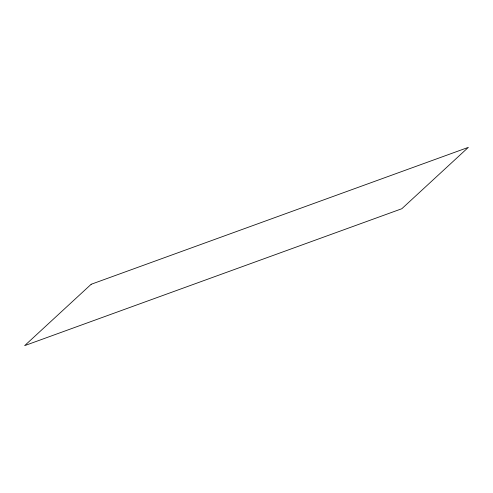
<?xml version="1.0" encoding="UTF-8"?>
<svg xmlns="http://www.w3.org/2000/svg" width="493" height="493" viewBox="0 0 493 493"><rect width="100%" height="100%" fill="white"/><g stroke="black" fill="none" stroke-linecap="round" stroke-linejoin="round"><path stroke-width="0.74" d="M91.18 284.27L24.65 345.636L401.82 208.73L468.35 147.364L91.18 284.27"/></g></svg>
